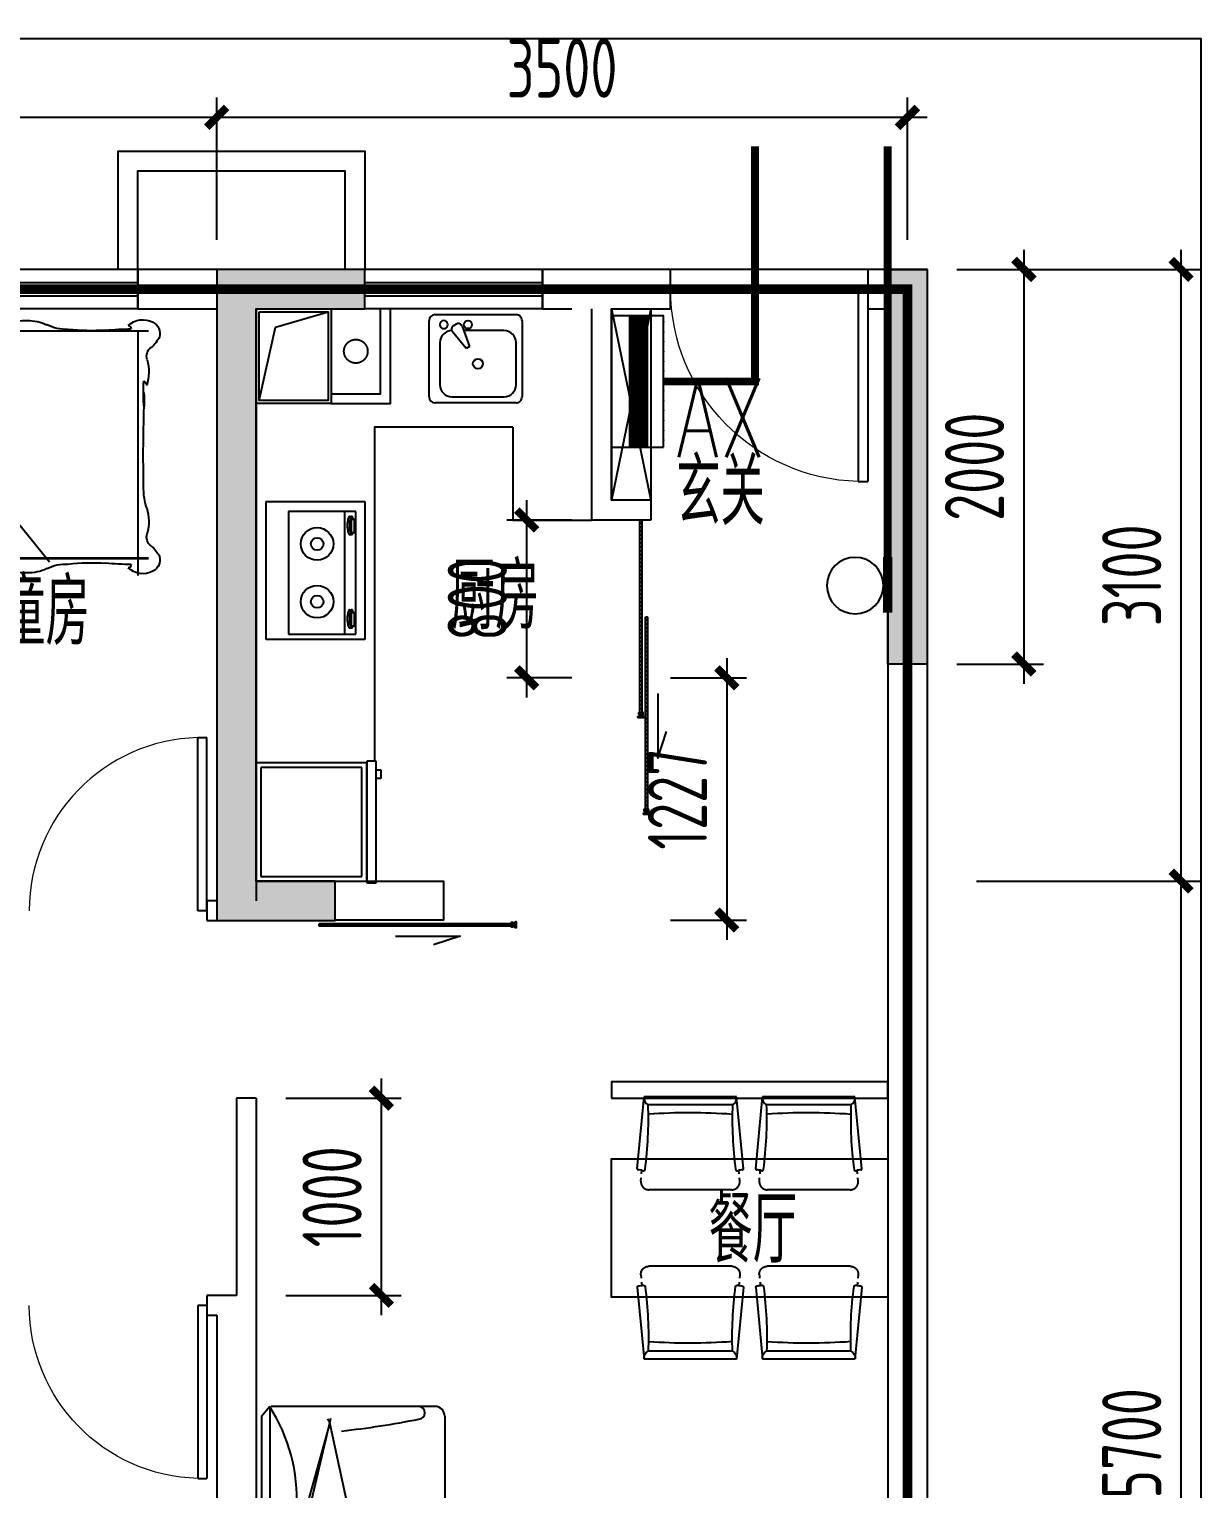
# Model space of a CAD drawing. Header units: millimetres. Extents: x -133666 to 880576, y -269375 to 86941.
# Drawn here: x 2250 to 8186, y 2620 to 10017 of the extents above; entities that cross this region are included whole.
import ezdxf

# ---------------------------------------------------------------- set-up
doc = ezdxf.new("R2010")
doc.units = ezdxf.units.MM
doc.header["$LTSCALE"] = 1000
doc.linetypes.add('DASH', pattern=[0.35, 0.25, -0.1])
doc.linetypes.add('PS', pattern=[3200, 1500, -200, 1500])
doc.layers.get('0').update_dxf_attribs({"linetype": 'CONTINUOUS'})
doc.layers.get('Defpoints').update_dxf_attribs({"color": 6, "linetype": 'CONTINUOUS'})
for name, color, linetype in [('0p-洞填充', 1, 'CONTINUOUS'), ('_弱电导线层', 4, 'CONTINUOUS'), ('_弱电设备层', 6, 'CONTINUOUS'), ('_强电导线层', 3, 'CONTINUOUS'), ('_电气辅助层', 5, 'CONTINUOUS'), ('A-area', 23, 'CONTINUOUS'), ('A-FUR', 8, 'CONTINUOUS'), ('A-Lvtry', 5, 'CONTINUOUS'), ('A-烟气道', 105, 'CONTINUOUS'), ('DIM', 3, 'CONTINUOUS'), ('PS', 6, 'PS'), ('PUB_HATCH', 8, 'CONTINUOUS'), ('PUB_TEXT', 7, 'CONTINUOUS'), ('WALL', 2, 'CONTINUOUS'), ('WINDOW', 4, 'CONTINUOUS'), ('剪力墙', 6, 'CONTINUOUS'), ('商业', 2, 'CONTINUOUS'), ('栏杆', 142, 'CONTINUOUS'), ('门', 9, 'CONTINUOUS')]:
    doc.layers.add(name, color=color, linetype=linetype)
doc.styles.get("Standard").update_dxf_attribs({"font": 'tssdeng.shx', "bigfont": 'tssdchn.shx'})
doc.styles.add('Z1', font='romans1.shx', dxfattribs={"width": 0.7, "height": 521.964445, "bigfont": 'hztxt.shx'})
doc.styles.add('ZZ', font='tssdeng.shx', dxfattribs={"width": 0.7, "bigfont": 'tssdchn.shx'})
doc.dimstyles.new('TSSD_100_100', dxfattribs={"dimtxt": 300, "dimasz": 100, "dimexe": 100, "dimexo": 250, "dimgap": 100, "dimtad": 1, "dimdec": 0, "dimzin": 0, "dimdsep": 46, "dimtxsty": 'ZZ', "dimblk": 'ARCHTICK', "dimcen": 0, "dimdle": 100, "dimclrd": 256, "dimclrt": 7, "dimadec": 0, "dimazin": 0, "dimtfac": 1, "dimtdec": 0, "dimtix": 1, "dimtmove": 2, "dimatfit": 3, "dimfxl": 0, "dimtolj": 1, "dimtzin": 0, "dimarcsym": 0})

# ---------------------------------------------------------------- blocks, each defined once
blk = doc.blocks.new('QWER34324')
at = {"layer": 'A-FUR'}
for p, q in [((-500, 0), (0, 0)), ((-40, -1200), (-40, 0)), ((-40, 0), (0, 0)), ((0, 0), (0, -1200)), ((-40, -11.5), (-2054.4, -11.5)), ((-40, -11.5), (-2054.4, -11.5)), ((-1999.7, -11.5), (-1999.7, -1251.2)), ((-608.2, -11.5), (-1552.4, -1182.5)), ((-575.1, -11.5), (-1363.6, -1208.2)), ((-570.6, -11.5), (-570.6, -144)), ((-519.8, -11.5), (-519.8, -134.5)), ((-63, -1125.7), (-63, -109.1)), ((-678.3, -172.7), (-678.3, -1028.2)), ((-336.3, -1028.2), (-336.3, -172.7)), ((-570.6, -1040.9), (-570.6, -1208.2)), ((-519.8, -1050.4), (-519.8, -1208.2)), ((-473.4, -1060.8), (-473.4, -1125.7)), ((-40, -1161.5), (-2054.4, -1161.5)), ((-40, -1165.5), (-2054.4, -1165.5)), ((0, -1200), (-500, -1200)), ((0, -1200), (-40, -1200))]:
    blk.add_line(p, q, dxfattribs=at)
for centre, radius, start, end in [((-2050.6, -24), 61.8, 114.65516, 197.05817), ((-2025.4, -60.8), 106, 45.78413, 118.72126), ((-1950.6, -0.8), 16, 93.39574, 183.44183), ((-1636.1, 205.2), 209.3, 267.15615, 297.45765), ((-1447.1, -169), 209.9, 87.96316, 116.12762), ((-1430.8, -151), 192, 63.04698, 92.64916), ((-1225.8, 355.3), 355.3, 250.60635, 272.32801), ((-1221.3, -2275.3), 2275.6, 85.96877, 89.74947), ((-1983, 13.6), 138.4, 203.70607, 231.95597), ((-1965.7, -1216.9), 1215.2, 83.96781, 90.04075), ((-1770.2, 1149.8), 1160.2, 266.64954, 276.11997), ((-909.2, 1295.3), 1309.4, 263.33019, 272.35813), ((-778.2, -1523.7), 1512.6, 87.0776, 92.9224), ((-655.9, 791.2), 805.5, 266.782, 275.59148), ((-480.7, -586.2), 583.8, 86.03666, 99.53314), ((-58.4, -703), 749.3, 113.83469, 131.46224), ((532.5, -1280), 1548.8, 124.57489, 131.88808), ((-774.9, -21402.4), 21401.2, 88.49238, 89.10433), ((-1546.8, -1386.7), 1810.6, 37.31306, 49.42063), ((-689.8, -564.3), 637.9, 26.40883, 59.00025), ((-268.2, -607.5), 539, 67.62117, 92.10241), ((-160, -2948.1), 2939.9, 87.66163, 91.01156), ((-2098.3, -139.8), 53.6, 340.23108, 55.86441), ((-507.3, -588.1), 449.1, 67.62117, 112.37883), ((-1819.9, -219), 236, 164.99871, 197.18078), ((-2002.9, -297.8), 43.4, 129.07345, 167.94605), ((-2962.5, -319.7), 933.9, 354.95264, 3.41649), ((-605.2, 111.5), 625, 295.48, 321.15009), ((-1219.9, -370.7), 812.7, 176.67233, 181.72422), ((-3003.8, -350.3), 972.9, 356.95871, 1.57587), ((-9950.5, -649.5), 7922.3, 358.6733, 1.8401), ((-7673.2, -3674.4), 8087.9, 20.45865, 24.04845), ((-2329.2, -812.3), 299.6, 341.30518, 356.04213), ((-1523.8, 282.7), 1810.6, 309.96455, 322.68694), ((-666.8, -563.7), 637.9, 300.99975, 333.59117), ((-1819.9, -978), 236, 162.81922, 195.00129), ((-507.3, -612.9), 449.1, 247.62117, 292.37883), ((-1983, -1210.6), 138.4, 128.04403, 156.29393), ((-2098.3, -1057.2), 53.6, 304.13559, 19.76892), ((-35.4, -425), 749.3, 237.46377, 246.16531), ((555.5, 176), 1548.8, 231.63721, 235.42511), ((-2050.6, -1173), 61.8, 162.94183, 245.34484), ((-909.2, -2492.3), 1309.4, 87.64187, 96.66981), ((-655.9, -1988.2), 805.5, 84.40852, 93.218), ((-268.2, -627.3), 539, 247.62117, 292.37883), ((-2025.4, -1136.2), 106, 241.27874, 314.21587), ((-1950.6, -1196.2), 16, 176.55817, 266.60426), ((-1965.7, 19.9), 1215.2, 269.95925, 276.03219), ((-1770.2, -2346.8), 1160.2, 83.88003, 93.35046), ((-1636.1, -1402.2), 209.3, 62.54235, 92.84385), ((-1447.1, -1028), 209.9, 243.87238, 272.03684), ((-1430.8, -1046), 192, 267.35084, 296.95302), ((-1225.8, -1552.3), 355.3, 87.67199, 109.39365), ((-1221.3, 1078.3), 2275.6, 270.25053, 274.03123), ((-778.2, 326.7), 1512.6, 267.0776, 272.9224), ((-480.7, -610.8), 583.8, 260.46686, 273.96334), ((-774.9, 20205.4), 21401.2, 270.89567, 271.50762), ((-160, 1751.1), 2939.9, 268.98844, 272.33837)]:
    blk.add_arc(centre, radius, start, end, dxfattribs=at)
blk = doc.blocks.new('A$C40FB7DD8')
at = {"layer": 'A-FUR'}
for p, q in [((41.5, 2879.3), (0, 2829.3)), ((0, 2829.3), (0, 830.5)), ((41.5, 2879.3), (41.5, 780.5)), ((878.2, 2880.5), (48.2, 2880.5)), ((878.2, 2880.5), (48.2, 2880.5)), ((928.2, 2830.5), (928.2, 830.5)), ((928.2, 2830.5), (928.2, 830.5)), ((178.2, 2380.5), (178.2, 2340.1)), ((178.2, 2380.5), (178.2, 2340.1)), ((178.2, 2136.3), (178.2, 1788.7)), ((178.2, 2136.3), (178.2, 1788.7)), ((258.2, 2052.9), (258.2, 1846.2)), ((258.2, 2052.9), (258.2, 1846.2)), ((928.2, 1830.5), (178.2, 1830.5)), ((178.2, 1830.5), (234.9, 1830.5)), ((928.2, 1830.5), (178.2, 1830.5)), ((178.2, 1830.5), (234.9, 1830.5)), ((508.2, 1830.5), (928.2, 1830.5)), ((508.2, 1830.5), (928.2, 1830.5)), ((178.2, 1396.7), (178.2, 1246.9)), ((178.2, 1396.7), (178.2, 1246.9)), ((178.2, 1005.8), (178.2, 945.4)), ((178.2, 1005.8), (178.2, 945.4)), ((48.2, 780.5), (0, 830.5)), ((1120.8, 835.2), (1885.8, 835.2)), ((48.2, 780.5), (878.2, 780.5)), ((48.2, 780.5), (878.2, 780.5)), ((1075.8, 88.2), (1075.8, 790.2)), ((1930.8, 88.2), (1930.8, 790.2)), ((403.2, 670.5), (403.2, 190.5)), ((403.2, 670.5), (403.2, 190.5)), ((103.2, 430.5), (703.2, 430.5)), ((1224.3, 205.2), (1511.1, 205.2)), ((1728.1, 205.2), (1782.4, 205.2)), ((1930.8, 88.2), (1076.9, 82.1))]:
    blk.add_line(p, q, dxfattribs=at)
for points in [[(346.7, 2797.9), (335.5, 2818.2)], [(346.7, 2797.9), (335.5, 2818.2)], [(346.7, 2797.9), (351.9, 2820.8)], [(346.7, 2797.9), (351.9, 2820.8)], [(108.7, 2296.4), (240.3, 2344.4), (346.7, 2797.9), (228.5, 2371.8), (108.7, 2296.4)], [(108.7, 2296.4), (240.3, 2344.4), (346.7, 2797.9), (228.5, 2371.8), (108.7, 2296.4)], [(558.7, 2203.4), (508, 2301.4), (436, 2383.9), (346.7, 2797.9)], [(558.7, 2203.4), (508, 2301.4), (436, 2383.9), (346.7, 2797.9)], [(108.7, 2296.4), (116.7, 2242), (163.4, 2154.2), (227.2, 2077.4), (306.1, 2015.1)], [(108.7, 2296.4), (116.7, 2242), (163.4, 2154.2), (227.2, 2077.4), (306.1, 2015.1)], [(306.1, 2015.1), (358.2, 2076.9), (392.2, 2149.6), (406.1, 2229.1)], [(306.1, 2015.1), (358.2, 2076.9), (392.2, 2149.6), (406.1, 2229.1)], [(306.1, 2015.1), (406.1, 2054.1), (492.6, 2118.4), (558.7, 2203.4), (577.5, 2190.4)], [(306.1, 2015.1), (406.1, 2054.1), (492.6, 2118.4), (558.7, 2203.4), (577.5, 2190.4)], [(306.1, 2015.1), (346.8, 2066.1), (367.7, 2128.1), (367.2, 2193.4)], [(306.1, 2015.1), (346.8, 2066.1), (367.7, 2128.1), (367.2, 2193.4)], [(558.7, 2203.4), (564.9, 2180.8)], [(558.7, 2203.4), (564.9, 2180.8)], [(306.1, 2015.1), (312.3, 1992.4)], [(306.1, 2015.1), (324.9, 2002.1)], [(306.1, 2015.1), (312.3, 1992.4)], [(306.1, 2015.1), (324.9, 2002.1)], [(394.2, 1922.8), (383.8, 1943.3)], [(394.2, 1922.8), (383.8, 1943.3)], [(606, 1379.1), (555.5, 1776.4), (483.5, 1858.8), (394.2, 1922.8)], [(606, 1379.1), (555.5, 1776.4), (483.5, 1858.8), (394.2, 1922.8)], [(157, 1771.5), (140.8, 1789.4)], [(157, 1771.5), (140.8, 1789.4)], [(157, 1771.5), (133.8, 1775)], [(157, 1771.5), (133.8, 1775)], [(157, 1771.5), (185.8, 1370.1), (234.4, 1282.6)], [(157, 1771.5), (185.8, 1370.1), (234.4, 1282.6)], [(88.4, 1390.3), (96.4, 1335.9), (143.1, 1248.1), (206.9, 1171.3), (285.8, 1109)], [(88.4, 1390.3), (96.4, 1335.9), (143.1, 1248.1), (206.9, 1171.3), (285.8, 1109)], [(88.4, 1190.3), (220, 1238.3), (326.4, 1341.9), (208.2, 1265.8), (88.4, 1190.3)], [(88.4, 1190.3), (220, 1238.3), (326.4, 1341.9), (208.2, 1265.8), (88.4, 1190.3)], [(326.4, 1341.9), (315.2, 1362.1)], [(326.4, 1341.9), (315.2, 1362.1)], [(326.4, 1341.9), (331.6, 1364.7)], [(326.4, 1341.9), (331.6, 1364.7)], [(538.4, 1097.4), (487.7, 1195.4), (415.6, 1277.8), (326.4, 1341.9)], [(538.4, 1097.4), (487.7, 1195.4), (415.6, 1277.8), (326.4, 1341.9)], [(411, 1282.1), (415.4, 1368.5)], [(411, 1282.1), (415.4, 1368.5)], [(419, 1274.8), (454.1, 1405)], [(419, 1274.8), (454.1, 1405)], [(459.1, 1232.4), (542.6, 1295.7), (606, 1379.1)], [(459.1, 1232.4), (542.6, 1295.7), (606, 1379.1)], [(606, 1379.1), (624.9, 1365.3)], [(606, 1379.1), (612.4, 1355.7)], [(606, 1379.1), (624.9, 1365.3)], [(606, 1379.1), (612.4, 1355.7)], [(285.8, 909), (337.8, 970.9), (371.8, 1043.5), (385.7, 1123)], [(285.8, 909), (337.8, 970.9), (371.8, 1043.5), (385.7, 1123)], [(285.8, 909), (385.8, 948.1), (472.2, 1012.4), (538.4, 1097.4), (557.1, 1084.4)], [(285.8, 909), (385.8, 948.1), (472.2, 1012.4), (538.4, 1097.4), (557.1, 1084.4)], [(285.8, 909), (326.5, 960), (347.4, 1022.1), (346.9, 1087.3)], [(285.8, 909), (326.5, 960), (347.4, 1022.1), (346.9, 1087.3)], [(538.4, 1097.4), (544.5, 1074.7)], [(538.4, 1097.4), (544.5, 1074.7)], [(285.8, 909), (291.9, 886.4)], [(285.8, 909), (304.5, 896)], [(285.8, 909), (291.9, 886.4)], [(285.8, 909), (304.5, 896)], [(335.5, 780.5), (335.5, 730.5)], [(1645.6, 529.3), (1557.4, 483.7), (1483.2, 418.8), (1425.6, 338.5)], [(1815.1, 302), (1780, 391.9), (1722.1, 469.8), (1645.6, 529.3), (1657.4, 546.2)], [(1645.6, 529.3), (1666, 534.9)], [(1815.1, 302), (1759.5, 348.8), (1694.1, 379.4), (1622.5, 391.9)], [(1425.6, 338.5), (1405, 343.2)], [(1425.6, 338.5), (1407.4, 328.4)], [(1562, 124.3), (1518.8, 242.7), (1425.6, 338.5), (1494.1, 232.2), (1562, 124.3)], [(1562, 124.3), (1610.9, 131.5), (1689.9, 173.5), (1759.1, 230.9), (1815.1, 302)], [(1815.1, 302), (1769.3, 338.6), (1713.4, 357.4), (1654.7, 356.9)], [(1815.1, 302), (1826.9, 318.8)], [(1815.1, 302), (1835.5, 307.5)]]:
    blk.add_lwpolyline(points, dxfattribs=at)
for points in [[(2077.4, 1330.5), (1377.4, 1330.5), (1377.4, 2330.5), (2077.4, 2330.5)], [(2057.4, 1350.5), (1397.4, 1350.5), (1397.4, 2310.5), (2057.4, 2310.5)], [(103.2, 190.5), (703.2, 190.5), (703.2, 670.5), (103.2, 670.5)], [(103.2, 190.5), (703.2, 190.5), (703.2, 670.5), (103.2, 670.5)]]:
    blk.add_lwpolyline(points, close=True, dxfattribs=at)
for radius in [200, 200, 120, 120]:
    blk.add_circle((403.2, 430.5), radius, dxfattribs=at)
for centre, radius, start, end in [((-691.2, 2409.1), 870.5, 357.129, 32.68925), ((-691.2, 2409.1), 870.5, 357.129, 32.68925), ((-79.7, 7198.9), 4469.4, 276.22845, 281.32246), ((-79.7, 7198.9), 4469.4, 276.22845, 281.32246), ((796.2, 2848.5), 32, 272.87671, 87.12329), ((796.2, 2848.5), 32, 272.87671, 87.12329), ((878.2, 2830.5), 50, 0, 90), ((878.2, 2830.5), 50, 0, 90), ((17.7, 4838), 2462.8, 273.73773, 275.43738), ((17.7, 4838), 2462.8, 273.73773, 275.43738), ((893.1, 878.9), 1157, 115.54225, 129.51011), ((893.1, 878.9), 1157, 115.54225, 129.51011), ((20.8, 1137.9), 157.6, 277.53796, 2.71358), ((20.8, 1137.9), 157.6, 277.53796, 2.71358), ((-20, -2497.3), 3428.8, 85.0947, 86.69097), ((-20, -2497.3), 3428.8, 85.0947, 86.69097), ((-55.1, -3291.8), 4223.3, 78.34832, 85.12174), ((-55.1, -3291.8), 4223.3, 78.34832, 85.12174), ((796.2, 812.4), 32, 272.87671, 87.12329), ((796.2, 812.4), 32, 272.87671, 87.12329), ((878.2, 830.5), 50, 270, 0), ((878.2, 830.5), 50, 270, 0), ((1120.8, 790.2), 45, 90, 180), ((1120.8, 790.2), 45, 90, 180), ((1885.8, 790.2), 45, 0, 90), ((1104.6, 716.4), 28.8, 2.87671, 177.12329), ((1104.6, 716.4), 28.8, 2.87671, 177.12329), ((1902.1, 716.4), 28.8, 2.87671, 177.12329), ((-2199, -8.8), 3410.7, 3.59076, 12.30096), ((-2199, -8.8), 3410.7, 3.59076, 12.30096), ((4880.8, 26.8), 3085.9, 167.06015, 174.57772), ((4880.8, 26.8), 3085.9, 175.0947, 176.69097), ((1217.6, 63.5), 141.9, 87.28642, 172.46204), ((1789.1, 63.5), 141.9, 7.53796, 92.71358)]:
    blk.add_arc(centre, radius, start, end, dxfattribs=at)
blk = doc.blocks.new('chair4')
at = {"linetype": 'DASH', "ltscale": 200}
for p, q in [((-426.4, 250.4), (-410.4, 248.9)), ((-470, 210.5), (-470, -210.5)), ((-426.4, -250.4), (-410.4, -248.9))]:
    blk.add_line(p, q, dxfattribs=at)
at = {"ltscale": 20}
for p, q in [((-388.8, 247), (-371.7, 245.5)), ((-364.8, 269), (0, 234.3)), ((0, 234.3), (0, -234.3)), ((-40, 213.8), (-40, -213.8)), ((-388.8, -247), (-371.7, -245.5)), ((-364.8, -269), (0, -234.3))]:
    blk.add_line(p, q, dxfattribs=at)
at = {"linetype": 'DASH', "ltscale": 200, "extrusion": (0, 0, -1)}
for centre, start_param, end_param in [((-430, 210.5), 3.926991, 5.586837), ((-430, -210.5), 2.267145, 3.926991)]:
    blk.add_ellipse(centre, major_axis=(28.3, 28.3), ratio=1, start_param=start_param, end_param=end_param, dxfattribs=at)
at = {"ltscale": 20, "extrusion": (0, 0, -1)}
for centre, major_axis, ratio, start_param, end_param in [((-365.9, 237.3), (5.66, -5.66), 1, 0.914477, 2.702691), ((-440.3, 264.1), (50.3, 50.3), 1, 0.774487, 1.131895), ((-365.2, 265), (2.83, 2.83), 1, 3.91608, 5.586837), ((-124.5, 1886.5), (-1792.2, 85), 0.932857, 4.621064, 4.803714), ((-6.5, 197.7), (26.3, 26.3), 1, 4.375488, 5.671939), ((-2032.8, -2.5), (-3, 2384.1), 0.819086, 1.481782, 1.659811), ((-124.5, -1886.5), (1792.2, 85), 0.932857, 4.621064, 4.803714), ((-6.5, -197.7), (26.3, 26.3), 1, 2.182042, 3.478494), ((-365.9, -237.3), (5.66, 5.66), 1, 3.580494, 5.368708), ((-440.3, -264.1), (50.3, -50.3), 1, -1.131895, -0.774487), ((-365.2, -265), (2.83, -2.83), 1, 0.696349, 2.367105)]:
    blk.add_ellipse(centre, major_axis=major_axis, ratio=ratio, start_param=start_param, end_param=end_param, dxfattribs=at)
blk = doc.blocks.new('canzhuo01')
blk.add_lwpolyline([(36956.8, 174332.9), (38356.8, 174332.9), (38356.8, 175032.9), (36956.8, 175032.9)], close=True)
at = {"extrusion": (0, 0, -1), "xscale": -1, "zscale": -1, "rotation": 270}
for p in [(-37356.8, 175346.8), (-37956.8, 175346.8)]:
    blk.add_blockref('chair4', p, dxfattribs=at)
at = {"xscale": -1, "rotation": 90}
for p in [(37356.8, 174018.9), (37956.8, 174018.9)]:
    blk.add_blockref('chair4', p, dxfattribs=at)
blk = doc.blocks.new('zt1')
at = {"layer": 'A-Lvtry', "linetype": 'Continuous'}
for p, q in [((-700, 0), (0, 0)), ((-700, -500), (-700, 0)), ((0, 0), (0, -500)), ((0, -500), (-700, -500))]:
    blk.add_line(p, q, dxfattribs=at)
at = {"layer": 'A-Lvtry'}
for p, q in [((-673.5, -113.1), (-673.5, -455.5)), ((-50.7, -113.1), (-673.5, -113.1)), ((-50.7, -455.5), (-50.7, -113.1)), ((-673.5, -399.8), (-50.7, -399.8)), ((-640.9, -422.1), (-640.8, -433.8)), ((-565.7, -431.5), (-630.4, -431.5)), ((-630.4, -431.5), (-630.4, -448.2)), ((-565.7, -448.2), (-565.7, -431.5)), ((-549.1, -423.2), (-549.1, -433.7)), ((-167.9, -422.1), (-167.8, -433.8)), ((-157.4, -431.5), (-157.4, -448.2)), ((-92.7, -431.5), (-157.4, -431.5)), ((-92.7, -448.2), (-92.7, -431.5)), ((-76.1, -423.2), (-76.1, -433.7)), ((-673.5, -455.5), (-50.7, -455.5)), ((-630.4, -448.2), (-565.7, -448.2)), ((-157.4, -448.2), (-92.7, -448.2))]:
    blk.add_line(p, q, dxfattribs=at)
for points in [[(-549.1, -423.2, 0.259034), (-551, -419.8, 0.076276), (-562.5, -414.9, 0.036515), (-576.1, -412.4, 0.026615), (-594.9, -411.4, 0.026615), (-613.8, -412.4, 0.036515), (-627.3, -414.9, 0.076276), (-638.9, -419.8, 0.259034), (-640.8, -423.2, 0.078462), (-640.6, -424.5, 0.056762)], [(-549.1, -433.7, 0.259034), (-551, -430.3, 0.076276), (-562.5, -425.4, 0.036515), (-576.1, -422.9, 0.026615), (-594.9, -421.9, 0.026615), (-613.8, -422.9, 0.036515), (-627.3, -425.4, 0.076276), (-638.9, -430.3, 0.259034), (-640.8, -433.7, 0.259034), (-638.9, -437.2, 0.056762), (-630.4, -441.2, 0.036515)], [(-565.7, -442.9, 0.008736), (-562.5, -442.1, 0.076276), (-551, -437.2, 0.259034), (-549.1, -433.7, 0.259034)], [(-76.1, -423.2, 0.259034), (-78, -419.8, 0.076276), (-89.5, -414.9, 0.036515), (-103.1, -412.4, 0.026615), (-121.9, -411.4, 0.026615), (-140.8, -412.4, 0.036515), (-154.3, -414.9, 0.076276), (-165.9, -419.8, 0.259034), (-167.8, -423.2, 0.078462), (-167.6, -424.5, 0.056762)], [(-76.1, -433.7, 0.259034), (-78, -430.3, 0.076276), (-89.5, -425.4, 0.036515), (-103.1, -422.9, 0.026615), (-121.9, -421.9, 0.026615), (-140.8, -422.9, 0.036515), (-154.3, -425.4, 0.076276), (-165.9, -430.3, 0.259034), (-167.8, -433.7, 0.259034), (-165.9, -437.2, 0.056762), (-157.4, -441.2, 0.036515)], [(-92.7, -442.9, 0.008736), (-89.5, -442.1, 0.076276), (-78, -437.2, 0.259034), (-76.1, -433.7, 0.259034)]]:
    blk.add_lwpolyline(points, format="xyb", dxfattribs=at)
at = {"layer": 'A-Lvtry', "linetype": 'Continuous'}
for centre, radius in [((-508.4, -258.5), 82.5), ((-215.8, -258.5), 82.5), ((-508.4, -258.5), 31.6), ((-215.8, -258.5), 31.6)]:
    blk.add_circle(centre, radius, dxfattribs=at)
at = {"layer": 'A-Lvtry', "width": 0.8, "flags": 9}
for tag in ['YSIZE', 'XSIZE']:
    blk.add_attdef(tag, (-350, 0), '', height=0.5, dxfattribs=at)
blk = doc.blocks.new('t4')
at = {"layer": 'A-Lvtry'}
for p, q in [((3876514.8, 2551819.5), (3876514.8, 2552229.1)), ((3876545.3, 2552259.6), (3876931.4, 2552259.6)), ((3876961.9, 2552229.1), (3876961.9, 2551819.5)), ((3876545.3, 2552144.6), (3876545.3, 2551880.5)), ((3876819.6, 2552205.6), (3876606.3, 2552205.6)), ((3876790.3, 2552072.2), (3876875.1, 2552142)), ((3876800.4, 2552054.6), (3876790.3, 2552072.2)), ((3876903.3, 2552093.1), (3876800.4, 2552054.6)), ((3876880.6, 2551880.5), (3876880.6, 2552084.6)), ((3876913.8, 2552122.3), (3876905.6, 2552136.5)), ((3876931.4, 2551789), (3876545.3, 2551789)), ((3876606.3, 2551819.5), (3876819.6, 2551819.5))]:
    blk.add_line(p, q, dxfattribs=at)
at = {"layer": 'A-Lvtry', "extrusion": (3.92285e-11, -1.08889e-08, 1)}
for centre, major_axis, start_param, end_param in [((3876545.3, 2552229.1), (-21.6, 21.6, 0), -0.785398, 0.785398), ((3876931.4, 2552229.1), (-21.6, 21.6, 0), 3.926991, 5.497787), ((3876606.3, 2552144.6), (-43.1, 43.1, 0), -0.785398, 0.785398), ((3876819.6, 2552144.6), (43.1, 43.1, 0), 5.497787, 7.068583), ((3876888, 2552126.3), (14.4, 14.4, 0), 6.021386, 7.757331), ((3876911.1, 2552185.3), (-14.4, 14.4, 0), 4.712389, 10.995574), ((3876911.1, 2552063.4), (14.4, 14.4, 0), 6.283185283893945, 12.56637059107353), ((3876896.2, 2552112.2), (-14.4, 14.4, 0), 2.714645, 4.45059), ((3876713, 2552012.6), (18, 18, 0), 6.283185283897186, 12.56637059107677), ((3876606.3, 2551880.5), (-43.1, 43.1, 0), 0.785398, 2.356194), ((3876819.6, 2551880.5), (-43.1, 43.1, 0), 2.356194, 3.926991), ((3876545.3, 2551819.5), (21.6, 21.6, 0), 2.356194, 3.926991), ((3876931.4, 2551819.5), (-21.6, 21.6, 0), 2.356194, 3.926991)]:
    blk.add_ellipse(centre, major_axis=major_axis, ratio=1, start_param=start_param, end_param=end_param, dxfattribs=at)
blk = doc.blocks.new('BX1')
at = {"layer": 'A-Lvtry'}
for p, q in [((-560, 8), (-607.7, 8)), ((-607.7, 8), (-607.7, -608)), ((-560, -608), (-560, 8)), ((0, 0), (-560, 0)), ((0, -600), (0, 0)), ((-560, 0), (-560, -600)), ((-24, -24), (-536, -24)), ((-536, -24), (-536, -576)), ((-24, -576), (-24, -24)), ((-631.1, -564.3), (-631.1, -520)), ((-631.1, -520), (-607.7, -520)), ((-607.7, -564.3), (-631.1, -564.3)), ((-607.7, -520), (-607.7, -564.3)), ((-536, -576), (-24, -576)), ((-607.7, -608), (-560, -608)), ((-560, -600), (0, -600))]:
    blk.add_line(p, q, dxfattribs=at)
blk = doc.blocks.new('$DorLib2D$00000001')
for p, q in [((0.45, 0.975), (0.5, 0.975)), ((0.45, 0), (0.45, 0.975)), ((0.5, 0), (0.5, 0.975)), ((0.5, 0), (0.45, 0))]:
    blk.add_line(p, q)
at = {"lineweight": 13}
blk.add_arc((0.475, 0), 0.975, 91.46928, 180, dxfattribs=at)
blk = doc.blocks.new('$TCHSYS$WIN2D')
for p, q in [((-0.5, 0.5), (0.5, 0.5)), ((-0.5, 0.5), (-0.5, -0.5)), ((0.5, 0.5), (0.5, -0.5)), ((0.5, 0.1667), (-0.5, 0.1667)), ((0.5, -0.1667), (-0.5, -0.1667)), ((-0.5, -0.5), (0.5, -0.5))]:
    blk.add_line(p, q)
blk = doc.blocks.new('A3ktsjw')
at = {"layer": '栏杆'}
for points in [[(-26114.3, 169534.8), (-26114.3, 170134.8), (-24864.3, 170134.8), (-24864.3, 169534.8)], [(-26014.3, 169534.8), (-26014.3, 170034.8), (-24964.3, 170034.8), (-24964.3, 169534.8)]]:
    blk.add_lwpolyline(points, dxfattribs=at)
blk = doc.blocks.new('家用多媒体布线箱')
at = {"layer": '_弱电设备层'}
blk.add_lwpolyline([(-333.8, 263.9), (333.8, 263.9), (333.8, 0), (-333.8, 0)], close=True, dxfattribs=at)
at = {"layer": '_弱电设备层', "color": 14, "const_width": 100}
blk.add_lwpolyline([(-333.8, 137.6), (333.8, 137.6)], dxfattribs=at)
at = {"layer": '_电气辅助层'}
for p in [(-297.6, 263.9), (-247.6, 263.9), (-197.6, 263.9), (-147.6, 263.9), (-97.6, 263.9), (-47.6, 263.9), (2.4, 263.9), (52.4, 263.9), (102.4, 263.9), (152.4, 263.9), (202.4, 263.9), (252.4, 263.9), (302.4, 263.9), (-333.8, 132), (333.8, 132), (-297.6, 0), (-247.6, 0), (-197.6, 0), (-147.6, 0), (-97.6, 0), (-47.6, 0), (2.4, 0), (52.4, 0), (102.4, 0), (152.4, 0), (202.4, 0), (252.4, 0), (302.4, 0)]:
    blk.add_point(p, dxfattribs=at)
blk = doc.blocks.new('可视对讲室内机')
at = {"layer": '_弱电设备层', "const_width": 50}
blk.add_lwpolyline([(-148.8, 0), (148.8, 0)], dxfattribs=at)
at = {"layer": '_弱电设备层'}
blk.add_circle((4, 173.5), 150.4, dxfattribs=at)
at = {"layer": '_电气辅助层'}
for p in [(-148.8, 0), (148.8, 0)]:
    blk.add_point(p, dxfattribs=at)
blk = doc.blocks.new('_ArchTick')
at = {"color": 0, "linetype": 'ByBlock', "const_width": 0.4}
blk.add_lwpolyline([(-0.5, -0.5), (0.5, 0.5)], dxfattribs=at)
blk = doc.blocks.new('*D27')
at = {"layer": 'Defpoints', "color": 0, "transparency": 16777216}
for p in [(6700, 8800), (6700, 6800), (7289.9, 6800)]:
    blk.add_point(p, dxfattribs=at)
at = {"layer": 'DIM', "lineweight": -2, "transparency": 16777216}
blk.add_line((7289.9, 8900), (7289.9, 6700), dxfattribs=at)
at = {"layer": 'DIM', "color": 0, "lineweight": -2, "transparency": 16777216}
for p, q in [((6950, 8800), (7389.9, 8800)), ((6950, 6800), (7389.9, 6800))]:
    blk.add_line(p, q, dxfattribs=at)
at = {"layer": 'DIM', "lineweight": -2, "transparency": 16777216, "xscale": 100, "yscale": 100, "zscale": 100}
for p, rotation in [((7289.9, 8800), 90), ((7289.9, 6800), 270)]:
    blk.add_blockref('_ArchTick', p, dxfattribs=dict(at, rotation=rotation))
at = {"layer": 'DIM', "color": 7, "transparency": 16777216, "insert": (7039.9, 7800), "char_height": 300, "attachment_point": 5, "rotation": 90, "style": 'ZZ'}
blk.add_mtext('\\A1;2000', dxfattribs=at)
blk = doc.blocks.new('*D31')
at = {"layer": 'Defpoints', "color": 0, "transparency": 16777216}
for p in [(6800, 5700), (8086.5, 5700), (6800, 0)]:
    blk.add_point(p, dxfattribs=at)
at = {"layer": 'DIM', "lineweight": -2, "transparency": 16777216}
blk.add_line((8086.5, -100), (8086.5, 5800), dxfattribs=at)
at = {"layer": 'DIM', "color": 0, "lineweight": -2, "transparency": 16777216}
for p, q in [((7050, 5700), (8186.5, 5700)), ((7050, 0), (8186.5, 0))]:
    blk.add_line(p, q, dxfattribs=at)
at = {"layer": 'DIM', "lineweight": -2, "transparency": 16777216, "xscale": 100, "yscale": 100, "zscale": 100}
for p, rotation in [((8086.5, 5700), 90), ((8086.5, 0), 270)]:
    blk.add_blockref('_ArchTick', p, dxfattribs=dict(at, rotation=rotation))
at = {"layer": 'DIM', "color": 7, "transparency": 16777216, "insert": (7836.5, 2850), "char_height": 300, "attachment_point": 5, "rotation": 90, "style": 'ZZ'}
blk.add_mtext('\\A1;5700', dxfattribs=at)
blk = doc.blocks.new('*D32')
at = {"layer": 'Defpoints', "color": 0, "transparency": 16777216}
for p in [(3200, 9570.6), (3200, 8700), (6700, 8700)]:
    blk.add_point(p, dxfattribs=at)
at = {"layer": 'DIM', "color": 0, "lineweight": -2, "transparency": 16777216}
for p, q in [((3200, 8950), (3200, 9670.6)), ((6700, 8950), (6700, 9670.6))]:
    blk.add_line(p, q, dxfattribs=at)
at = {"layer": 'DIM', "lineweight": -2, "transparency": 16777216}
blk.add_line((6800, 9570.6), (3100, 9570.6), dxfattribs=at)
at = {"layer": 'DIM', "lineweight": -2, "transparency": 16777216, "xscale": 100, "yscale": 100, "zscale": 100, "rotation": 180}
blk.add_blockref('_ArchTick', (3200, 9570.6), dxfattribs=at)
at = {"layer": 'DIM', "lineweight": -2, "transparency": 16777216, "xscale": 100, "yscale": 100, "zscale": 100}
blk.add_blockref('_ArchTick', (6700, 9570.6), dxfattribs=at)
at = {"layer": 'DIM', "color": 7, "transparency": 16777216, "insert": (4950, 9820.6), "char_height": 300, "attachment_point": 5, "style": 'ZZ'}
blk.add_mtext('\\A1;3500', dxfattribs=at)
blk = doc.blocks.new('*D33')
at = {"layer": 'Defpoints', "color": 0, "transparency": 16777216}
for p in [(600, 9570.6), (600, 8700), (3200, 8700)]:
    blk.add_point(p, dxfattribs=at)
at = {"layer": 'DIM', "color": 0, "lineweight": -2, "transparency": 16777216}
for p, q in [((600, 8950), (600, 9670.6)), ((3200, 8950), (3200, 9670.6))]:
    blk.add_line(p, q, dxfattribs=at)
at = {"layer": 'DIM', "lineweight": -2, "transparency": 16777216}
blk.add_line((3300, 9570.6), (500, 9570.6), dxfattribs=at)
at = {"layer": 'DIM', "lineweight": -2, "transparency": 16777216, "xscale": 100, "yscale": 100, "zscale": 100, "rotation": 180}
blk.add_blockref('_ArchTick', (600, 9570.6), dxfattribs=at)
at = {"layer": 'DIM', "lineweight": -2, "transparency": 16777216, "xscale": 100, "yscale": 100, "zscale": 100}
blk.add_blockref('_ArchTick', (3200, 9570.6), dxfattribs=at)
at = {"layer": 'DIM', "color": 7, "transparency": 16777216, "insert": (1900, 9820.6), "char_height": 300, "attachment_point": 5, "style": 'ZZ'}
blk.add_mtext('\\A1;2600', dxfattribs=at)
blk = doc.blocks.new('*D34')
at = {"layer": 'Defpoints', "color": 0, "transparency": 16777216}
for p in [(6800, 8800), (8086.5, 8800), (6800, 5700)]:
    blk.add_point(p, dxfattribs=at)
at = {"layer": 'DIM', "lineweight": -2, "transparency": 16777216}
blk.add_line((8086.5, 5600), (8086.5, 8900), dxfattribs=at)
at = {"layer": 'DIM', "color": 0, "lineweight": -2, "transparency": 16777216}
for p, q in [((7050, 8800), (8186.5, 8800)), ((7050, 5700), (8186.5, 5700))]:
    blk.add_line(p, q, dxfattribs=at)
at = {"layer": 'DIM', "lineweight": -2, "transparency": 16777216, "xscale": 100, "yscale": 100, "zscale": 100}
for p, rotation in [((8086.5, 8800), 90), ((8086.5, 5700), 270)]:
    blk.add_blockref('_ArchTick', p, dxfattribs=dict(at, rotation=rotation))
at = {"layer": 'DIM', "color": 7, "transparency": 16777216, "insert": (7836.5, 7250), "char_height": 300, "attachment_point": 5, "rotation": 90, "style": 'ZZ'}
blk.add_mtext('\\A1;3100', dxfattribs=at)
blk = doc.blocks.new('*D239')
at = {"layer": 'Defpoints', "color": 0, "transparency": 16777216}
for p in [(3300, 4600), (4034.6, 4600), (3300, 3600)]:
    blk.add_point(p, dxfattribs=at)
at = {"layer": 'DIM', "lineweight": -2, "transparency": 16777216}
blk.add_line((4034.6, 3500), (4034.6, 4700), dxfattribs=at)
at = {"layer": 'DIM', "color": 0, "lineweight": -2, "transparency": 16777216}
for p, q in [((3550, 4600), (4134.6, 4600)), ((3550, 3600), (4134.6, 3600))]:
    blk.add_line(p, q, dxfattribs=at)
at = {"layer": 'DIM', "lineweight": -2, "transparency": 16777216, "xscale": 100, "yscale": 100, "zscale": 100}
for p, rotation in [((4034.6, 4600), 90), ((4034.6, 3600), 270)]:
    blk.add_blockref('_ArchTick', p, dxfattribs=dict(at, rotation=rotation))
at = {"layer": 'DIM', "color": 7, "transparency": 16777216, "insert": (3784.6, 4100), "char_height": 300, "attachment_point": 5, "rotation": 90, "style": 'ZZ'}
blk.add_mtext('\\A1;1000', dxfattribs=at)
blk = doc.blocks.new('*D240')
at = {"layer": 'Defpoints', "color": 0, "transparency": 16777216}
for p in [(5250, 7530), (4770.5, 6730), (5250, 6730)]:
    blk.add_point(p, dxfattribs=at)
at = {"layer": 'DIM', "lineweight": -2, "transparency": 16777216}
blk.add_line((4770.5, 7630), (4770.5, 6630), dxfattribs=at)
at = {"layer": 'DIM', "color": 0, "lineweight": -2, "transparency": 16777216}
for p, q in [((5000, 7530), (4670.5, 7530)), ((5000, 6730), (4670.5, 6730))]:
    blk.add_line(p, q, dxfattribs=at)
at = {"layer": 'DIM', "lineweight": -2, "transparency": 16777216, "xscale": 100, "yscale": 100, "zscale": 100}
for p, rotation in [((4770.5, 7530), 90), ((4770.5, 6730), 270)]:
    blk.add_blockref('_ArchTick', p, dxfattribs=dict(at, rotation=rotation))
at = {"layer": 'DIM', "color": 7, "transparency": 16777216, "insert": (4520.5, 7130), "char_height": 300, "attachment_point": 5, "rotation": 90, "style": 'ZZ'}
blk.add_mtext('\\A1;800', dxfattribs=at)
blk = doc.blocks.new('*D241')
at = {"layer": 'Defpoints', "color": 0, "transparency": 16777216}
for p in [(5250, 6730), (5250, 5502.6), (5784.7, 5502.6)]:
    blk.add_point(p, dxfattribs=at)
at = {"layer": 'DIM', "lineweight": -2, "transparency": 16777216}
blk.add_line((5784.7, 6830), (5784.7, 5402.6), dxfattribs=at)
at = {"layer": 'DIM', "color": 0, "lineweight": -2, "transparency": 16777216}
for p, q in [((5500, 6730), (5884.7, 6730)), ((5500, 5502.6), (5884.7, 5502.6))]:
    blk.add_line(p, q, dxfattribs=at)
at = {"layer": 'DIM', "lineweight": -2, "transparency": 16777216, "xscale": 100, "yscale": 100, "zscale": 100}
for p, rotation in [((5784.7, 6730), 90), ((5784.7, 5502.6), 270)]:
    blk.add_blockref('_ArchTick', p, dxfattribs=dict(at, rotation=rotation))
at = {"layer": 'DIM', "color": 7, "transparency": 16777216, "insert": (5534.7, 6116.3), "char_height": 300, "attachment_point": 5, "rotation": 90, "style": 'ZZ'}
blk.add_mtext('\\A1;1227', dxfattribs=at)

msp = doc.modelspace()

# ---------------------------------------------------------------- hatches: boundary and pattern name
at = {"layer": 'PUB_HATCH'}
for points in [[(3800, 5700), (3400, 5700), (3400, 8600), (3950, 8600), (3950, 8800), (3200, 8800), (3200, 5500), (3400, 5500), (3800, 5500)], [(6600, 8800), (6800, 8800), (6800, 6800), (6600, 6800), (6600, 8600)]]:
    msp.add_hatch(color=256, dxfattribs=at).paths.add_polyline_path(points)
at = {"layer": '门'}
h = msp.add_hatch(dxfattribs=at)
h.set_pattern_fill('!PYH_GALSSC', color=250, scale=10, angle=360, style=0)
h.set_pattern_definition([(315, (3599.883, 5964.405), (-9.9999, -9.9999), []), (225, (3599.883, 5964.405), (-9.9999, 9.9999), [])])
h.paths.add_polyline_path([(5346.7, 7530), (5352.7, 7530), (5354.7, 7528), (5354.7, 6550.8), (5352.7, 6548.8), (5346.7, 6548.8), (5344.7, 6550.8), (5344.7, 7528)])
h = msp.add_hatch(dxfattribs=at)
h.set_pattern_fill('!PYH_GALSSC', color=250, scale=10, angle=360, style=0)
h.set_pattern_definition([(315, (3627.664, 5473.805), (-9.9999, -9.9999), []), (225, (3627.664, 5473.805), (-9.9999, 9.9999), [])])
h.paths.add_polyline_path([(5374.5, 7039.4), (5380.5, 7039.4), (5382.5, 7037.4), (5382.5, 6060.2), (5380.5, 6058.2), (5374.5, 6058.2), (5372.5, 6060.2), (5372.5, 7037.4)])
h = msp.add_hatch(dxfattribs=at)
h.set_pattern_fill('!PYH_GALSSC', color=250, scale=10, angle=360, style=0)
h.set_pattern_definition([(315, (3527.943, 5473.805), (-9.9999, -9.9999), []), (225, (3527.943, 5473.805), (-9.9999, 9.9999), [])])
h.paths.add_polyline_path([(3717.1, 5481.8), (3717.1, 5475.8), (3719.1, 5473.8), (4696.3, 5473.8), (4698.3, 5475.8), (4698.3, 5481.8), (4696.3, 5483.8), (3719.1, 5483.8)])

# ---------------------------------------------------------------- linework, layer by layer
at = {"const_width": 50}
msp.add_lwpolyline([(6700, -1700), (6700, 8700), (600, 8700), (600, 5700), (-100, 5700), (-100, -100), (3300, -100), (3300, -1700), (6700, -1700)], dxfattribs=at)
at = {"layer": '0p-洞填充', "elevation": 0}
msp.add_lwpolyline([(3800, 5700), (4350, 5700), (4350, 5502.6), (3800, 5502.6)], close=True, dxfattribs=at)
at = {"layer": '0p-洞填充'}
msp.add_lwpolyline([(5200, 4600), (6600, 4600), (6600, 4683.4), (5200, 4683.4)], close=True, dxfattribs=at)
at = {"layer": '_强电导线层', "const_width": 40}
for points in [[(5928, 9423.3), (5928, 8231.8), (5463.6, 8231.8)], [(6600, 7343.2), (6600, 9423.3)]]:
    msp.add_lwpolyline(points, dxfattribs=at)
at = {"layer": 'A-FUR'}
for p, q in [((5200, 8600), (5400, 7630)), ((5400, 8600), (5200, 7630))]:
    msp.add_line(p, q, dxfattribs=at)
msp.add_lwpolyline([(5400, 7630), (5200, 7630), (5200, 8600), (5400, 8600)], close=True, dxfattribs=at)
at = {"layer": 'A-Lvtry', "ltscale": 3}
for p, q in [((4700, 8000), (4700, 7530)), ((4700, 7530), (5100, 7530))]:
    msp.add_line(p, q, dxfattribs=at)
msp.add_lwpolyline([(4700, 8000), (4000.1, 8000), (4000.1, 6308), (4000.1, 6308)], dxfattribs=at)
at = {"layer": 'A-烟气道'}
for points in [[(3400, 8600), (3780, 8600), (3780, 8120), (3400, 8120)], [(3415, 8585), (3765, 8585), (3765, 8135), (3415, 8135)]]:
    msp.add_lwpolyline(points, close=True, dxfattribs=at)
msp.add_lwpolyline([(3415, 8135), (3497.9, 8507.9), (3765, 8585)], dxfattribs=at)
at = {"layer": 'Defpoints'}
msp.add_lwpolyline([(-600, -2885.7), (-600, 9970.6), (8186.5, 9970.6), (8186.5, -2885.7)], close=True, dxfattribs=at)
at = {"layer": 'PS', "ltscale": 0.5}
msp.add_circle((3905, 8385), 60, dxfattribs=at)
at = {"layer": 'WALL'}
for p, q in [((3300, 8800), (2800, 8800)), ((2800, 8800), (2800, 8600)), ((3950.1, 8800), (3300, 8800)), ((3950.1, 8600), (3950.1, 8800)), ((5100, 8800), (4850.1, 8800)), ((4850.1, 8800), (4850.1, 8600)), ((5500, 8800), (5100, 8800)), ((5500, 8600), (5500, 8800)), ((6800, 8800), (6500, 8800)), ((6500, 8800), (6500, 8600)), ((6800, 8800), (6800, -100)), ((2800, 8600), (3200, 8600)), ((3200, 8600), (3200, 5600)), ((3400, 8600), (3400, 5600)), ((3400, 8600), (3950.1, 8600)), ((4850.1, 8600), (5000, 8600)), ((5100, 8600), (5100, 7530)), ((5200, 8600), (5200, 7630)), ((5200, 8600), (5500, 8600)), ((6500, 8600), (6600, 8600)), ((6600, 8600), (6600, 0)), ((5393.4, 7630), (5200, 7630)), ((5400, 7630), (5400, 7530)), ((5400, 7530), (5100, 7530)), ((3200, 5600), (3150, 5600)), ((3150, 5600), (3150, 5500)), ((3150, 5500), (3300, 5500)), ((3300, 4600), (3300, 3600)), ((3400, 4600), (3300, 4600)), ((3400, 4600), (3400, 3600)), ((3300, 3600), (3150, 3600)), ((3150, 3600), (3150, 3500)), ((3400, 3600), (3400, 0)), ((3150, 3500), (3200, 3500)), ((3200, 3500), (3200, 0))]:
    msp.add_line(p, q, dxfattribs=at)
for points in [[(3780, 8120), (4080, 8120), (4080, 8600)], [(3780, 8170), (4030, 8170), (4030, 8600)]]:
    msp.add_lwpolyline(points, dxfattribs=at)
at = {"layer": 'WINDOW'}
msp.add_line((6500, 8800, 0), (5500, 8800, 0), dxfattribs=at)
at = {"layer": '剪力墙', "elevation": 0}
for points in [[(3800, 5700), (3400, 5700), (3400, 8600), (3950, 8600), (3950, 8800), (3200, 8800), (3200, 5500), (3400, 5500), (3800, 5500)], [(6600, 8800), (6800, 8800), (6800, 6800), (6600, 6800), (6600, 8600)]]:
    msp.add_lwpolyline(points, close=True, dxfattribs=at)
msp.add_lwpolyline([(6600, 8600), (6600, 8600)], dxfattribs=at)
at = {"layer": '门', "color": 250}
for p, q in [((5342.5, 6531.2), (5356.9, 6547.6)), ((5342.5, 6547.6), (5356.1, 6531.2)), ((5370.2, 6040.6), (5384.7, 6057)), ((5370.3, 6057), (5383.9, 6040.6)), ((4715.9, 5486.1), (4699.5, 5471.6)), ((4699.5, 5486), (4715.9, 5472.4))]:
    msp.add_line(p, q, dxfattribs=at)
at = {"layer": '门'}
for points in [[(5346.7, 7530), (5352.7, 7530), (5354.7, 7528), (5354.7, 6550.8), (5352.7, 6548.8), (5346.7, 6548.8), (5344.7, 6550.8), (5344.7, 7528)], [(5374.5, 7039.4), (5380.5, 7039.4), (5382.5, 7037.4), (5382.5, 6060.2), (5380.5, 6058.2), (5374.5, 6058.2), (5372.5, 6060.2), (5372.5, 7037.4)], [(3717.1, 5481.8), (3717.1, 5475.8), (3719.1, 5473.8), (4696.3, 5473.8), (4698.3, 5475.8), (4698.3, 5481.8), (4696.3, 5483.8), (3719.1, 5483.8)]]:
    msp.add_lwpolyline(points, close=True, dxfattribs=at)
for points in [[(5435.9, 6650), (5435.9, 6323.3), (5479.9, 6458.4)], [(5364.7, 6530), (5334.7, 6530), (5334.7, 6535), (5341.7, 6535), (5341.7, 6545), (5338.7, 6545), (5338.7, 6555), (5343.7, 6555)], [(5334.7, 6530), (5364.7, 6530), (5364.7, 6535), (5357.7, 6535), (5357.7, 6545), (5360.7, 6545), (5360.7, 6555), (5355.7, 6555), (5355.7, 6548.8), (5343.7, 6548.8), (5343.7, 6553.8)], [(5363.5, 6531.2), (5335.9, 6531.2), (5335.9, 6533.8), (5342.9, 6533.8), (5342.9, 6546.2), (5339.9, 6546.2), (5339.9, 6553.8), (5342.5, 6553.8), (5342.5, 6547.6), (5356.9, 6547.6), (5356.9, 6553.8), (5359.5, 6553.8), (5359.5, 6546.2), (5356.5, 6546.2), (5356.5, 6533.8), (5363.5, 6533.8), (5363.5, 6531.2), (5335.9, 6531.2)], [(5343.7, 6553.8), (5343.7, 6555)], [(5392.5, 6039.4), (5362.5, 6039.4), (5362.5, 6044.4), (5369.5, 6044.4), (5369.5, 6054.4), (5366.5, 6054.4), (5366.5, 6064.4), (5371.5, 6064.4)], [(5362.5, 6039.4), (5392.5, 6039.4), (5392.5, 6044.4), (5385.5, 6044.4), (5385.5, 6054.4), (5388.5, 6054.4), (5388.5, 6064.4), (5383.5, 6064.4), (5383.5, 6058.2), (5371.5, 6058.2), (5371.5, 6063.2)], [(5391.3, 6040.6), (5363.7, 6040.6), (5363.7, 6043.2), (5370.7, 6043.2), (5370.7, 6055.6), (5367.7, 6055.6), (5367.7, 6063.2), (5370.3, 6063.2), (5370.3, 6057), (5384.7, 6057), (5384.7, 6063.2), (5387.3, 6063.2), (5387.3, 6055.6), (5384.3, 6055.6), (5384.3, 6043.2), (5391.3, 6043.2), (5391.3, 6040.6), (5363.7, 6040.6)], [(5371.5, 6063.2), (5371.5, 6064.4)], [(4717.1, 5463.8), (4717.1, 5493.8), (4712.1, 5493.8), (4712.1, 5486.8), (4702.1, 5486.8), (4702.1, 5489.8), (4692.1, 5489.8), (4692.1, 5484.8)], [(4717.1, 5493.8), (4717.1, 5463.8), (4712.1, 5463.8), (4712.1, 5470.8), (4702.1, 5470.8), (4702.1, 5467.8), (4692.1, 5467.8), (4692.1, 5472.8), (4698.3, 5472.8), (4698.3, 5484.8), (4693.3, 5484.8)], [(4693.3, 5484.8), (4692.1, 5484.8)], [(4715.9, 5465), (4715.9, 5492.6), (4713.3, 5492.6), (4713.3, 5485.6), (4700.9, 5485.6), (4700.9, 5488.6), (4693.3, 5488.6), (4693.3, 5486), (4699.5, 5486), (4699.5, 5471.6), (4693.3, 5471.6), (4693.3, 5469), (4700.9, 5469), (4700.9, 5472), (4713.3, 5472), (4713.3, 5465), (4715.9, 5465), (4715.9, 5492.6)], [(4106.6, 5420.4), (4433.3, 5420.4), (4298.2, 5376.4)]]:
    msp.add_lwpolyline(points, dxfattribs=at)

# ---------------------------------------------------------------- block references
msp.add_blockref('A$C40FB7DD8', (3427.2, 157.2))
at = {"layer": '_弱电导线层'}
for name, p, xscale, yscale, zscale, rotation in [('家用多媒体布线箱', (5200, 8231.8), -0.9988584476523101, 0.9988584476523101, 0.99885844765231, 270), ('可视对讲室内机', (6600, 7201.4), -0.9524745978415012, 0.9524745978415012, 0.9524745978415012, 90)]:
    msp.add_blockref(name, p, dxfattribs=dict(at, xscale=xscale, yscale=yscale, zscale=zscale, rotation=rotation))
at = {"layer": 'A-area'}
msp.add_blockref('A3ktsjw', (28814.3, -160734.8), dxfattribs=at)
at = {"layer": 'A-FUR', "xscale": -1}
msp.add_blockref('canzhuo01', (43556.8, -170740.9), dxfattribs=at)
at = {"layer": 'A-Lvtry', "extrusion": (-1.08889e-08, 3.92285e-11, 1), "rotation": 90.0000013340213}
msp.add_blockref('zt1', (3450.3, 7624.6, 0), dxfattribs=at)
at = {"layer": 'A-Lvtry', "extrusion": (3.92285e-11, 1.08889e-08, 1), "rotation": 180}
msp.add_blockref('BX1', (3400, 5700, 0), dxfattribs=at)
at = {"layer": 'WALL', "extrusion": (0, 0, -1), "zscale": -1}
msp.add_blockref('QWER34324', (-800, 8500), dxfattribs=at)
at = {"layer": 'WINDOW', "rotation": 180}
for name, p, xscale, yscale, zscale in [('$TCHSYS$WIN2D', (2050, 8700), 1500, 200, 1500), ('$TCHSYS$WIN2D', (4400.1, 8700), 900, 200, 900), ('$DorLib2D$00000001', (6000, 8700), -1000, 1000, -1000), ('$DorLib2D$00000001', (2700, 5550), -900, -900, -900), ('$DorLib2D$00000001', (2700, 3550), -900, 900, -900)]:
    msp.add_blockref(name, p, dxfattribs=dict(at, xscale=xscale, yscale=yscale, zscale=zscale))
at = {"layer": '商业', "rotation": 90}
msp.add_blockref('t4', (2556536.3, -3868390.9), dxfattribs=at)

# ---------------------------------------------------------------- texts
at = {"layer": '_强电导线层', "style": 'Z1', "width": 0.7}
msp.add_text('AX', height=400.06, dxfattribs=at).set_placement((5529.3, 7848.3))
at = {"layer": 'PUB_TEXT', "width": 0.7}
for s, p in [('玄关', (5528.2, 7504.2)), ('厨房', (4386.3, 6976)), ('儿童房', (1884.1, 6896)), ('餐厅', (5691.5, 3765.1))]:
    msp.add_text(s, height=337.59, dxfattribs=at).set_placement(p)

# ---------------------------------------------------------------- dimensions: what is measured, and where the dimension line sits
at = {"layer": 'DIM'}
for base, p1, p2, picture, middle in [((600, 9570.6), (3200, 8700), (600, 8700), '*D33', (1900, 9820.6)), ((3200, 9570.6), (6700, 8700), (3200, 8700), '*D32', (4950, 9820.6))]:
    dim = msp.add_linear_dim(base=base, p1=p1, p2=p2, dimstyle='TSSD_100_100', dxfattribs=at)
    dim.commit()
    dim.dimension.update_dxf_attribs({"geometry": picture, "text_midpoint": middle})
for base, p1, p2, picture, middle in [((7289.9, 6800), (6700, 8800), (6700, 6800), '*D27', (7039.9, 7800)), ((8086.5, 8800), (6800, 5700), (6800, 8800), '*D34', (7836.5, 7250)), ((4770.5, 6730), (5250, 7530), (5250, 6730), '*D240', (4520.5, 7130)), ((5784.7, 5502.6), (5250, 6730), (5250, 5502.6), '*D241', (5534.7, 6116.3)), ((8086.5, 5700), (6800, 0), (6800, 5700), '*D31', (7836.5, 2850)), ((4034.6, 4600), (3300, 3600), (3300, 4600), '*D239', (3784.6, 4100))]:
    dim = msp.add_linear_dim(base=base, p1=p1, p2=p2, angle=90, dimstyle='TSSD_100_100', dxfattribs=at)
    dim.commit()
    dim.dimension.update_dxf_attribs({"geometry": picture, "text_midpoint": middle})

doc.saveas('drawing.dxf')
